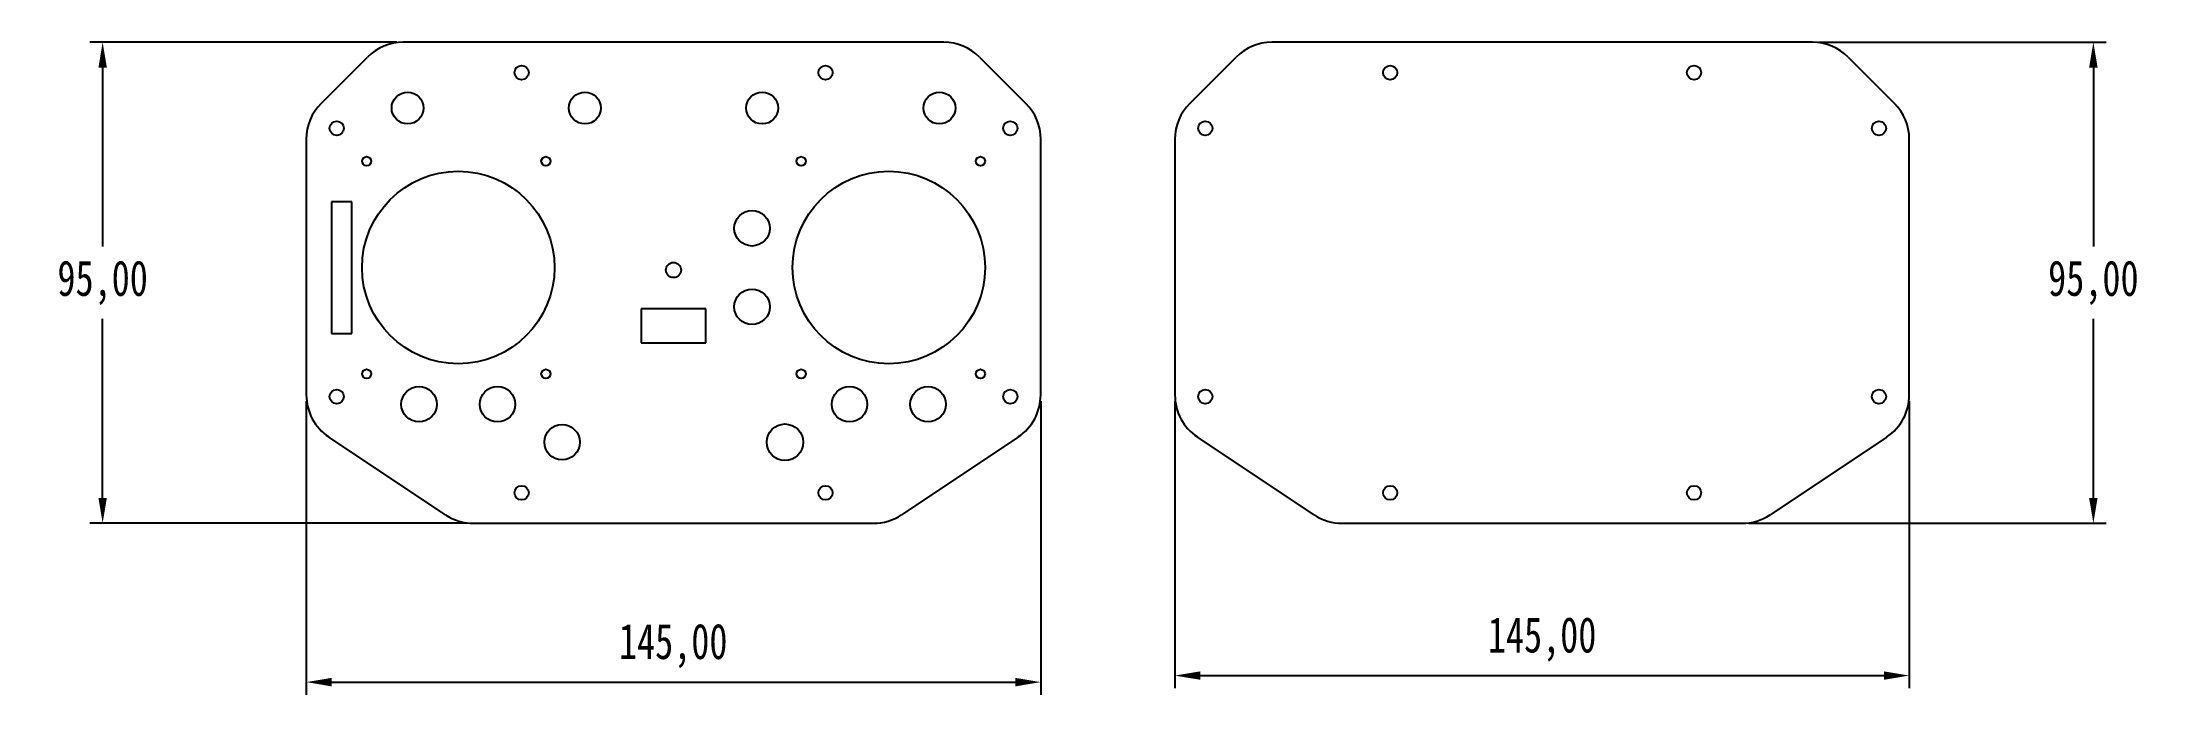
# Model space of a CAD drawing. Header units: millimetres. Extents: x 104 to 521, y 169 to 298.
import ezdxf

# ---------------------------------------------------------------- set-up
doc = ezdxf.new("R2010")
doc.units = ezdxf.units.MM
doc.header["$LTSCALE"] = 2
doc.header["$PDSIZE"] = -1
doc.styles.get("Standard").update_dxf_attribs({"font": '长仿宋_GB2312.ttf'})
doc.dimstyles.new('ISO-25', dxfattribs={"dimtxt": 2.5, "dimasz": 2.5, "dimexe": 1.25, "dimexo": 0.625, "dimtad": 1, "dimtxsty": 'Standard', "dimcen": 2.5, "dimadec": 0, "dimazin": 0, "dimtfac": 1, "dimtmove": 0, "dimatfit": 3, "dimfxl": 0, "dimarcsym": 0})

# ---------------------------------------------------------------- blocks, each defined once
blk = doc.blocks.new('*D8')
at = {"color": 0, "lineweight": -2, "transparency": 16777216}
for p, q in [((156.55, 226.84), (156.55, 168.86)), ((301.55, 226.84), (301.55, 168.86)), ((161.55, 171.36), (296.55, 171.36))]:
    blk.add_line(p, q, dxfattribs=at)
at = {"color": 0, "transparency": 16777216}
for points in [[(161.55, 172.19), (161.55, 170.52), (156.55, 171.36)], [(296.55, 172.19), (296.55, 170.52), (301.55, 171.36)]]:
    blk.add_solid(points, dxfattribs=at)
at = {"layer": 'Defpoints', "color": 0, "transparency": 16777216}
for p in [(156.55, 228.09), (301.55, 228.09), (301.55, 171.36)]:
    blk.add_point(p, dxfattribs=at)
at = {"color": 0, "transparency": 16777216, "insert": (228.99, 178.51), "char_height": 7, "attachment_point": 5}
blk.add_mtext('145,00', dxfattribs=at)
blk = doc.blocks.new('*D15')
at = {"color": 0, "lineweight": -2, "transparency": 16777216}
for p, q in [((328.05, 226.84), (328.05, 170.15)), ((473.05, 226.84), (473.05, 170.15)), ((333.05, 172.65), (468.05, 172.65))]:
    blk.add_line(p, q, dxfattribs=at)
at = {"color": 0, "transparency": 16777216}
for points in [[(333.05, 173.48), (333.05, 171.82), (328.05, 172.65)], [(468.05, 173.48), (468.05, 171.82), (473.05, 172.65)]]:
    blk.add_solid(points, dxfattribs=at)
at = {"layer": 'Defpoints', "color": 0, "transparency": 16777216}
for p in [(328.05, 228.09), (473.05, 228.09), (473.05, 172.65)]:
    blk.add_point(p, dxfattribs=at)
at = {"color": 0, "transparency": 16777216, "insert": (400.55, 179.8), "char_height": 7, "attachment_point": 5}
blk.add_mtext('145,00', dxfattribs=at)
blk = doc.blocks.new('*D16')
at = {"color": 0, "lineweight": -2, "transparency": 16777216}
for p, q in [((455.15, 297.74), (511.89, 297.74)), ((509.39, 292.74), (509.39, 257.39)), ((509.39, 207.74), (509.39, 243.08)), ((441.27, 202.74), (511.89, 202.74))]:
    blk.add_line(p, q, dxfattribs=at)
at = {"color": 0, "transparency": 16777216}
for points in [[(508.55, 292.74), (510.22, 292.74), (509.39, 297.74)], [(508.55, 207.74), (510.22, 207.74), (509.39, 202.74)]]:
    blk.add_solid(points, dxfattribs=at)
at = {"layer": 'Defpoints', "color": 0, "transparency": 16777216}
for p in [(453.9, 297.74), (509.39, 297.74), (440.02, 202.74)]:
    blk.add_point(p, dxfattribs=at)
at = {"color": 0, "transparency": 16777216, "insert": (509.39, 250.24), "char_height": 7, "attachment_point": 5}
blk.add_mtext('95,00', dxfattribs=at)
blk = doc.blocks.new('*D17')
at = {"color": 0, "lineweight": -2, "transparency": 16777216}
for p, q in [((174.45, 297.74), (113.84, 297.74)), ((116.34, 292.74), (116.34, 257.39)), ((116.34, 207.74), (116.34, 243.08)), ((188.33, 202.74), (113.84, 202.74))]:
    blk.add_line(p, q, dxfattribs=at)
at = {"color": 0, "transparency": 16777216}
for points in [[(115.51, 292.74), (117.17, 292.74), (116.34, 297.74)], [(115.51, 207.74), (117.17, 207.74), (116.34, 202.74)]]:
    blk.add_solid(points, dxfattribs=at)
at = {"layer": 'Defpoints', "color": 0, "transparency": 16777216}
for p in [(116.34, 297.74), (175.7, 297.74), (189.58, 202.74)]:
    blk.add_point(p, dxfattribs=at)
at = {"color": 0, "transparency": 16777216, "insert": (116.34, 250.24), "char_height": 7, "attachment_point": 5}
blk.add_mtext('95,00', dxfattribs=at)

msp = doc.modelspace()

# ---------------------------------------------------------------- linework, layer by layer
at = {"color": 7, "linetype": 'Continuous', "lineweight": 25}
for p, q in [((282.411, 297.738), (175.696, 297.738)), ((453.905, 297.738), (347.189, 297.738)), ((159.482, 285.667), (168.625, 294.809)), ((289.482, 294.809), (298.625, 285.667)), ((330.976, 285.667), (340.118, 294.809)), ((460.976, 294.809), (470.118, 285.667)), ((156.554, 278.596), (156.554, 228.09)), ((301.554, 228.09), (301.554, 278.596)), ((328.047, 278.596), (328.047, 228.09)), ((473.047, 228.09), (473.047, 278.596)), ((161.554, 266.238), (161.554, 240.238)), ((165.554, 266.238), (161.554, 266.238)), ((165.554, 240.238), (165.554, 266.238)), ((222.654, 245.088), (222.654, 238.388)), ((235.454, 245.088), (222.654, 245.088)), ((235.454, 238.388), (235.454, 245.088)), ((161.554, 240.238), (165.554, 240.238)), ((222.654, 238.388), (235.454, 238.388)), ((184.034, 204.417), (161.007, 219.769)), ((297.101, 219.769), (274.073, 204.417)), ((355.528, 204.417), (332.5, 219.769)), ((468.594, 219.769), (445.566, 204.417)), ((189.581, 202.738), (268.526, 202.738)), ((361.075, 202.738), (440.019, 202.738))]:
    msp.add_line(p, q, dxfattribs=at)
for centre, radius in [((199.054, 291.738), 1.4), ((259.054, 291.738), 1.4), ((370.547, 291.738), 1.4), ((430.547, 291.738), 1.4), ((176.554, 284.738), 3.15), ((211.554, 284.738), 3.15), ((246.554, 284.738), 3.15), ((281.554, 284.738), 3.15), ((162.554, 280.738), 1.4), ((295.554, 280.738), 1.4), ((334.047, 280.738), 1.4), ((467.047, 280.738), 1.4), ((168.454, 274.238), 0.9), ((186.554, 253.238), 19), ((203.854, 274.238), 0.9), ((271.554, 253.238), 19), ((254.254, 274.238), 0.9), ((289.654, 274.238), 0.9), ((244.554, 260.988), 3.5), ((229.054, 252.738), 1.5), ((244.554, 245.488), 3.5), ((168.454, 232.238), 0.9), ((178.804, 226.238), 3.5), ((194.304, 226.238), 3.5), ((203.854, 232.238), 0.9), ((254.254, 232.238), 0.9), ((263.804, 226.238), 3.5), ((279.304, 226.238), 3.5), ((289.654, 232.238), 0.9), ((162.554, 227.738), 1.4), ((295.554, 227.738), 1.4), ((334.047, 227.738), 1.4), ((467.047, 227.738), 1.4), ((207.054, 218.738), 3.5), ((251.054, 218.738), 3.6), ((199.054, 208.738), 1.4), ((259.054, 208.738), 1.4), ((370.547, 208.738), 1.4), ((430.547, 208.738), 1.4)]:
    msp.add_circle(centre, radius, dxfattribs=at)
for centre, start, end in [((175.696, 287.738), 90, 135), ((282.411, 287.738), 45, 90), ((347.189, 287.738), 90, 135), ((453.905, 287.738), 45, 90), ((166.554, 278.596), 135, 180), ((291.554, 278.596), 0, 45), ((338.047, 278.596), 135, 180), ((463.047, 278.596), 0, 45), ((166.554, 228.09), 180, 236.30993), ((291.554, 228.09), 303.69007, 0), ((338.047, 228.09), 180, 236.30993), ((463.047, 228.09), 303.69007, 0), ((189.581, 212.738), 236.30993, 270), ((268.526, 212.738), 270, 303.69007), ((361.075, 212.738), 236.30993, 270), ((440.019, 212.738), 270, 303.69007)]:
    msp.add_arc(centre, 10, start, end, dxfattribs=at)

# ---------------------------------------------------------------- dimensions: what is measured, and where the dimension line sits
for base, p1, p2, picture, middle in [((116.338, 297.738), (189.581, 202.738), (175.696, 297.738), '*D17', (116.338, 250.238)), ((509.388, 297.738), (440.019, 202.738), (453.905, 297.738), '*D16', (509.388, 250.238))]:
    dim = msp.add_linear_dim(base=base, p1=p1, p2=p2, angle=90, dimstyle='ISO-25', override={"dimtxt": 7, "dimasz": 5, "dimexe": 2.5, "dimexo": 1.25, "dimgap": 3.048, "dimtih": 1, "dimtoh": 1, "dimzin": 0, "dimadec": 2, "dimtzin": 0})
    dim.commit()
    dim.dimension.update_dxf_attribs({"geometry": picture, "text_midpoint": middle})
dim = msp.add_linear_dim(base=(301.554, 171.358), p1=(156.554, 228.09), p2=(301.554, 228.09), dimstyle='ISO-25', override={"dimtxt": 7, "dimasz": 5, "dimexe": 2.5, "dimexo": 1.25, "dimgap": 3.048, "dimtih": 1, "dimtoh": 1, "dimzin": 0, "dimadec": 2, "dimtzin": 0})
dim.commit()
dim.dimension.update_dxf_attribs({"geometry": '*D8', "text_midpoint": (228.995, 171.358), "dimtype": 160})
dim = msp.add_linear_dim(base=(473.047, 172.651), p1=(328.047, 228.09), p2=(473.047, 228.09), dimstyle='ISO-25', override={"dimtxt": 7, "dimasz": 5, "dimexe": 2.5, "dimexo": 1.25, "dimgap": 3.048, "dimtih": 1, "dimtoh": 1, "dimzin": 0, "dimadec": 2, "dimtzin": 0})
dim.commit()
dim.dimension.update_dxf_attribs({"geometry": '*D15', "text_midpoint": (400.547, 179.804)})

doc.saveas('drawing.dxf')
